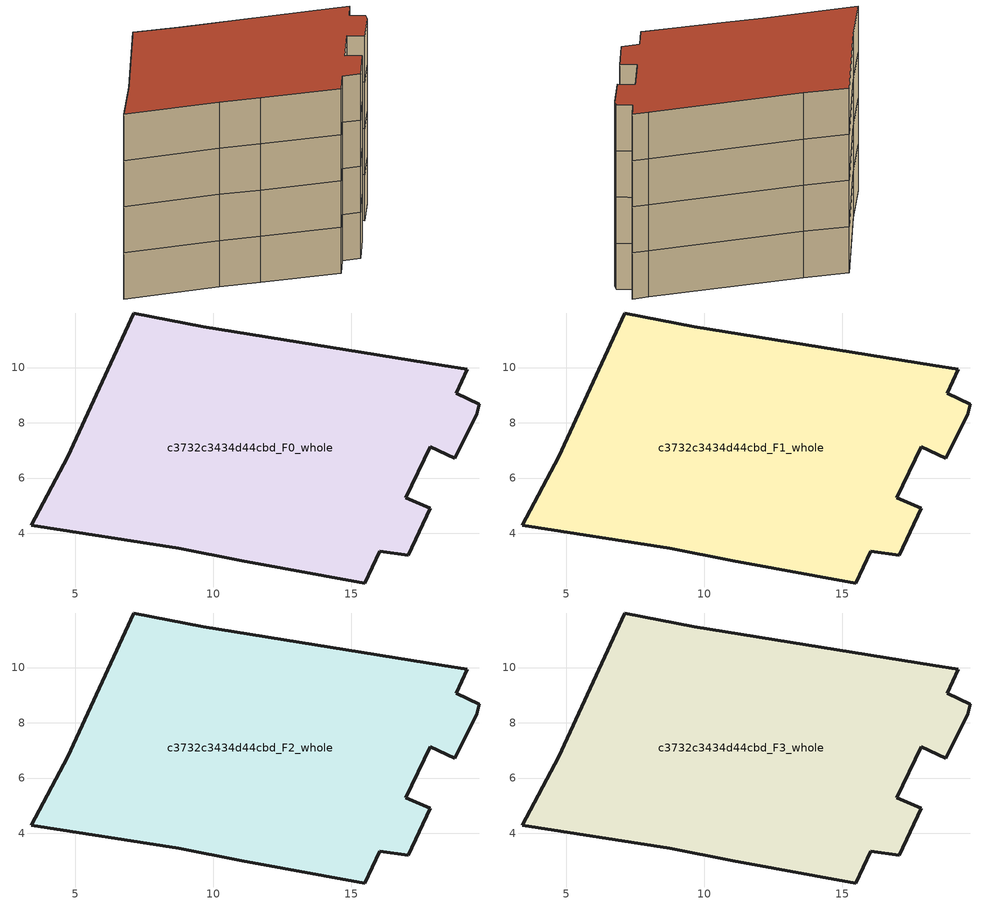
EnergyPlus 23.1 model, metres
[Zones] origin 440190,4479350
c3732c3434d44cbd_F0_whole
 floor ground (EU_floor_Construction): 19.19,9.94 18.8,9.06 19.64,8.67 19.55,8.3 18.75,6.72 17.86,7.14 16.97,5.29 17.85,4.9 17.07,3.19 16.04,3.35 15.48,2.2 11.03,3 8.75,3.46 3.4,4.29 4.73,6.78 7.12,11.98 9.64,11.48 18.27,10.09 z0
 wall outside (EU_wall_Construction): 3.4,4.29 8.75,3.46 11.03,3 15.48,2.2 16.04,3.35 17.07,3.19 17.85,4.9 16.97,5.29 17.86,7.14 18.75,6.72 19.55,8.3 19.64,8.67 18.8,9.06 19.19,9.94 18.27,10.09 9.64,11.48 7.12,11.98 4.73,6.78 3.4,4.29 z0:3
c3732c3434d44cbd_F1_whole
 floor to c3732c3434d44cbd_F0_whole (EU_floor_Construction): 19.19,9.94 18.8,9.06 19.64,8.67 19.55,8.3 18.75,6.72 17.86,7.14 16.97,5.29 17.85,4.9 17.07,3.19 16.04,3.35 15.48,2.2 11.03,3 8.75,3.46 3.4,4.29 4.73,6.78 7.12,11.98 9.64,11.48 18.27,10.09 z3
 wall outside (EU_wall_Construction): 3.4,4.29 8.75,3.46 11.03,3 15.48,2.2 16.04,3.35 17.07,3.19 17.85,4.9 16.97,5.29 17.86,7.14 18.75,6.72 19.55,8.3 19.64,8.67 18.8,9.06 19.19,9.94 18.27,10.09 9.64,11.48 7.12,11.98 4.73,6.78 3.4,4.29 z3:6
c3732c3434d44cbd_F2_whole
 floor to c3732c3434d44cbd_F1_whole (EU_floor_Construction): 19.19,9.94 18.8,9.06 19.64,8.67 19.55,8.3 18.75,6.72 17.86,7.14 16.97,5.29 17.85,4.9 17.07,3.19 16.04,3.35 15.48,2.2 11.03,3 8.75,3.46 3.4,4.29 4.73,6.78 7.12,11.98 9.64,11.48 18.27,10.09 z6
 wall outside (EU_wall_Construction): 3.4,4.29 8.75,3.46 11.03,3 15.48,2.2 16.04,3.35 17.07,3.19 17.85,4.9 16.97,5.29 17.86,7.14 18.75,6.72 19.55,8.3 19.64,8.67 18.8,9.06 19.19,9.94 18.27,10.09 9.64,11.48 7.12,11.98 4.73,6.78 3.4,4.29 z6:9
c3732c3434d44cbd_F3_whole
 floor to c3732c3434d44cbd_F2_whole (EU_floor_Construction): 19.19,9.94 18.8,9.06 19.64,8.67 19.55,8.3 18.75,6.72 17.86,7.14 16.97,5.29 17.85,4.9 17.07,3.19 16.04,3.35 15.48,2.2 11.03,3 8.75,3.46 3.4,4.29 4.73,6.78 7.12,11.98 9.64,11.48 18.27,10.09 z9
 wall outside (EU_wall_Construction): 3.4,4.29 8.75,3.46 11.03,3 15.48,2.2 16.04,3.35 17.07,3.19 17.85,4.9 16.97,5.29 17.86,7.14 18.75,6.72 19.55,8.3 19.64,8.67 18.8,9.06 19.19,9.94 18.27,10.09 9.64,11.48 7.12,11.98 4.73,6.78 3.4,4.29 z9:12
 roof outside (EU_roof_Construction): 17.07,3.19 17.85,4.9 16.97,5.29 17.86,7.14 18.75,6.72 19.55,8.3 19.64,8.67 18.8,9.06 19.19,9.94 18.27,10.09 9.64,11.48 7.12,11.98 4.73,6.78 3.4,4.29 8.75,3.46 11.03,3 15.48,2.2 16.04,3.35 z12
[Building]
EU S2 Campaign: North Axis=0; Terrain=City; Solar Distribution=FullExterior
[Site:Location]
Madrid: Latitude=40.5; Longitude=-3.5; Time Zone=1; Elevation=609
[SizingPeriod:WeatherFileDays]
AnnualSizingPeriod: Begin Month=1; Begin Day of Month=1; End Month=12; End Day of Month=31; Day of Week for Start Day=Monday; Use Weather File Daylight Saving Period=No; Use Weather File Rain and Snow Indicators=No
[MATERIAL]
EU_InternalMass_Material: Roughness=MediumRough; Thickness=0.1; Conductivity=1; Density=1800; Specific Heat=900; Thermal Absorptance=0.9; Solar Absorptance=0.7; Visible Absorptance=0.7
[MATERIAL:NOMASS] Roughness=MediumRough; Thermal Absorptance=0.9; Solar Absorptance=0.7; Visible Absorptance=0.7
Name | Thermal Resistance
EU_wall_NoMass; EU_roof_NoMass | 2.16768
EU_floor_NoMass | 1.14339
[CONSTRUCTION]
EU_wall_Construction: EU_wall_NoMass
EU_roof_Construction: EU_roof_NoMass
EU_floor_Construction: EU_floor_NoMass
EU_InternalMass_Construction: EU_InternalMass_Material
[ZONE] Type=1; Multiplier=1; Ceiling Height=autocalculate; Floor Area=autocalculate; Part of Total Floor Area=Yes
Name | Volume
c3732c3434d44cbd_F0_whole | 310.91
c3732c3434d44cbd_F1_whole; c3732c3434d44cbd_F2_whole; c3732c3434d44cbd_F3_whole | 310.912
[INTERNALMASS] Construction=EU_InternalMass_Construction; Surface Area=103.637
Name | Zone or ZoneList
c3732c3434d44cbd_F0_whole_EU_InternalMass | c3732c3434d44cbd_F0_whole
c3732c3434d44cbd_F1_whole_EU_InternalMass | c3732c3434d44cbd_F1_whole
c3732c3434d44cbd_F2_whole_EU_InternalMass | c3732c3434d44cbd_F2_whole
c3732c3434d44cbd_F3_whole_EU_InternalMass | c3732c3434d44cbd_F3_whole
[OTHEREQUIPMENT] Fuel Type=Electricity; Design Level Calculation Method=Watts/Area; Power per Zone Floor Area=1; Fraction Latent=0; Fraction Radiant=0; Fraction Lost=0; Carbon Dioxide Generation Rate=0; EndUse Subcategory=EU_Step8_InternalGains
Name | Zone or ZoneList or Space or SpaceList | Schedule
EU_Step8_InternalGain_c3732c3434d44cbd_F0_whole_f000 | c3732c3434d44cbd_F0_whole | EU_Step8_GainSchedule_c3732c3434d44cbd_F0_whole_f000
EU_Step8_InternalGain_c3732c3434d44cbd_F1_whole_f000 | c3732c3434d44cbd_F1_whole | EU_Step8_GainSchedule_c3732c3434d44cbd_F1_whole_f000
EU_Step8_InternalGain_c3732c3434d44cbd_F2_whole_f000 | c3732c3434d44cbd_F2_whole | EU_Step8_GainSchedule_c3732c3434d44cbd_F2_whole_f000
EU_Step8_InternalGain_c3732c3434d44cbd_F3_whole_f000 | c3732c3434d44cbd_F3_whole | EU_Step8_GainSchedule_c3732c3434d44cbd_F3_whole_f000
[ZONEVENTILATION:DESIGNFLOWRATE] Schedule=EU_AlwaysOn; Design Flow Rate Calculation Method=AirChanges/Hour; Air Changes per Hour=0.480546; Ventilation Type=Natural; Fan Pressure Rise=0; Fan Total Efficiency=1; Constant Term Coefficient=1; Temperature Term Coefficient=0; Velocity Term Coefficient=0; Velocity Squared Term Coefficient=0; Minimum Indoor Temperature=-100; Maximum Indoor Temperature=100; Delta Temperature=-100; Minimum Outdoor Temperature=-100; Maximum Outdoor Temperature=100; Maximum Wind Speed=40
Name | Zone or ZoneList or Space or SpaceList
EU_ConstantAir_c3732c3434d44cbd_F0_whole | c3732c3434d44cbd_F0_whole
EU_ConstantAir_c3732c3434d44cbd_F1_whole | c3732c3434d44cbd_F1_whole
EU_ConstantAir_c3732c3434d44cbd_F2_whole | c3732c3434d44cbd_F2_whole
EU_ConstantAir_c3732c3434d44cbd_F3_whole | c3732c3434d44cbd_F3_whole
[HVACTEMPLATE:THERMOSTAT] Constant Heating Setpoint=20; Constant Cooling Setpoint=50
EU_HeatOnly_c3732c3434d44cbd_F0_whole; EU_HeatOnly_c3732c3434d44cbd_F1_whole; EU_HeatOnly_c3732c3434d44cbd_F2_whole; EU_HeatOnly_c3732c3434d44cbd_F3_whole
[HVACTEMPLATE:ZONE:IDEALLOADSAIRSYSTEM] System Availability Schedule=EU_AlwaysOn; Maximum Heating Supply Air Temperature=50; Minimum Cooling Supply Air Temperature=13; Maximum Heating Supply Air Humidity Ratio=0.0156; Minimum Cooling Supply Air Humidity Ratio=0.0077; Heating Limit=NoLimit; Cooling Limit=NoLimit; Heating Availability Schedule=EU_AlwaysOn; Cooling Availability Schedule=EU_CoolingOff; Dehumidification Control Type=ConstantSensibleHeatRatio; Cooling Sensible Heat Ratio=0.7; Dehumidification Setpoint=60; Humidification Control Type=None; Humidification Setpoint=30; Outdoor Air Method=None; Outdoor Air Flow Rate per Person=0.00944; Outdoor Air Flow Rate per Zone Floor Area=0; Outdoor Air Flow Rate per Zone=0; Demand Controlled Ventilation Type=None; Outdoor Air Economizer Type=NoEconomizer; Heat Recovery Type=None; Sensible Heat Recovery Effectiveness=0.7; Latent Heat Recovery Effectiveness=0.65
Name | Template Thermostat
c3732c3434d44cbd_F0_whole | EU_HeatOnly_c3732c3434d44cbd_F0_whole
c3732c3434d44cbd_F1_whole | EU_HeatOnly_c3732c3434d44cbd_F1_whole
c3732c3434d44cbd_F2_whole | EU_HeatOnly_c3732c3434d44cbd_F2_whole
c3732c3434d44cbd_F3_whole | EU_HeatOnly_c3732c3434d44cbd_F3_whole
[SIZING:ZONE] Zone Cooling Design Supply Air Temperature Input Method=SupplyAirTemperature; Zone Cooling Design Supply Air Temperature=13; Zone Heating Design Supply Air Temperature Input Method=SupplyAirTemperature; Zone Heating Design Supply Air Temperature=50; Zone Cooling Design Supply Air Humidity Ratio=0.008; Zone Heating Design Supply Air Humidity Ratio=0.008; Cooling Design Air Flow Method=DesignDay; Cooling Design Air Flow Rate=0; Cooling Minimum Air Flow per Zone Floor Area=0.000762; Cooling Minimum Air Flow=0; Cooling Minimum Air Flow Fraction=0.2; Heating Design Air Flow Method=DesignDay; Heating Design Air Flow Rate=0; Heating Maximum Air Flow per Zone Floor Area=0.002032; Heating Maximum Air Flow=0.141576; Heating Maximum Air Flow Fraction=0.3; Account for Dedicated Outdoor Air System=No; Dedicated Outdoor Air System Control Strategy=NeutralSupplyAir; Dedicated Outdoor Air Low Setpoint Temperature for Design=autosize; Dedicated Outdoor Air High Setpoint Temperature for Design=autosize; Zone Load Sizing Method=Sensible Load Only No Latent Load; Zone Latent Cooling Design Supply Air Humidity Ratio Input Method=HumidityRatioDifference; Zone Cooling Design Supply Air Humidity Ratio Difference=0.005; Zone Latent Heating Design Supply Air Humidity Ratio Input Method=HumidityRatioDifference; Zone Humidification Design Supply Air Humidity Ratio Difference=0.005
c3732c3434d44cbd_F0_whole; c3732c3434d44cbd_F1_whole; c3732c3434d44cbd_F2_whole; c3732c3434d44cbd_F3_whole
[SCHEDULE:CONSTANT]
Name | Hourly Value
EU_AlwaysOn | 1
EU_CoolingOff | 0
[SCHEDULE:FILE] Column Number=1; Rows to Skip at Top=0; Number of Hours of Data=8760; Column Separator=Comma; Interpolate to Timestep=No; Minutes per Item=60; Adjust Schedule for Daylight Savings=Yes
Name | File
EU_Step8_GainSchedule_c3732c3434d44cbd_F0_whole_f000 | C:\Users\o_iseri\Desktop\OpenUBEM\openubem\outputs\eu_evidence\EU-11\ES-MAD-BERRUGUETE\idfs\c3732c3434d44cbd\c3732c3434d44cbd_F0_whole_f000_gain.csv
EU_Step8_GainSchedule_c3732c3434d44cbd_F1_whole_f000 | C:\Users\o_iseri\Desktop\OpenUBEM\openubem\outputs\eu_evidence\EU-11\ES-MAD-BERRUGUETE\idfs\c3732c3434d44cbd\c3732c3434d44cbd_F1_whole_f000_gain.csv
EU_Step8_GainSchedule_c3732c3434d44cbd_F2_whole_f000 | C:\Users\o_iseri\Desktop\OpenUBEM\openubem\outputs\eu_evidence\EU-11\ES-MAD-BERRUGUETE\idfs\c3732c3434d44cbd\c3732c3434d44cbd_F2_whole_f000_gain.csv
EU_Step8_GainSchedule_c3732c3434d44cbd_F3_whole_f000 | C:\Users\o_iseri\Desktop\OpenUBEM\openubem\outputs\eu_evidence\EU-11\ES-MAD-BERRUGUETE\idfs\c3732c3434d44cbd\c3732c3434d44cbd_F3_whole_f000_gain.csv
